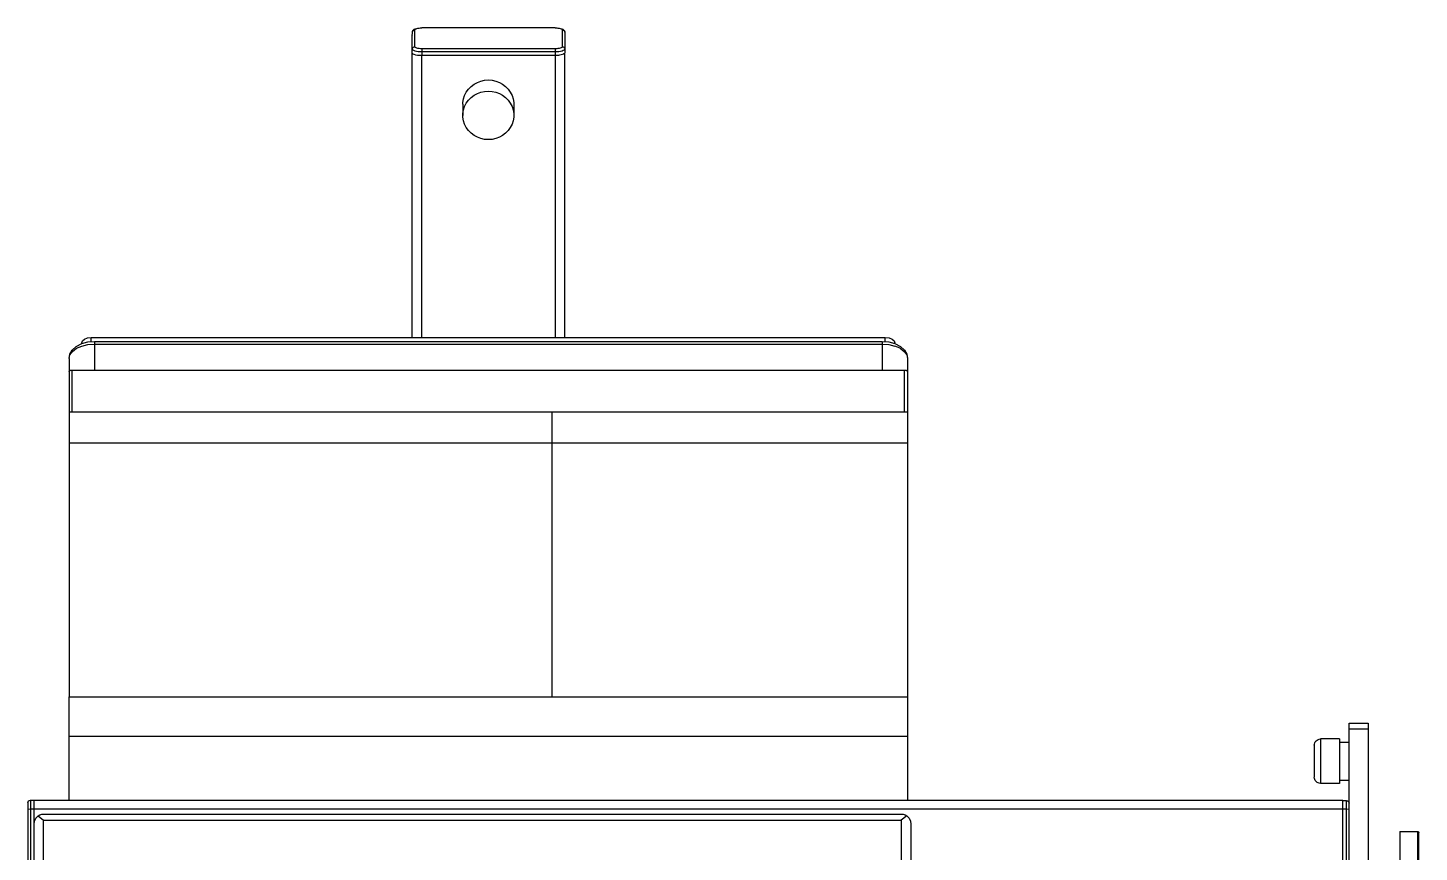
# Model space of a CAD drawing. Header units: millimetres. Extents: x 29224 to 62779, y 35576 to 54938.
# Drawn here: x 42120 to 42820, y 45632 to 46047 of the extents above; entities that cross this region are included whole.
import ezdxf

# ---------------------------------------------------------------- set-up
doc = ezdxf.new("R2010")
doc.units = ezdxf.units.MM
doc.linetypes.add('PEN_TYPE_1', pattern=[0])

# ---------------------------------------------------------------- blocks, each defined once
blk = doc.blocks.new('A$C4BB32A06')
at = {"color": 7, "linetype": 'PEN_TYPE_1'}
for points in [[(204.65, 1234.75), (204.78, 1236.62)], [(204.65, 1234.75), (204.78, 1235.07)], [(204.65, 1083.04), (204.65, 1234.75)], [(204.78, 1236.62), (204.85, 1237.11), (205.08, 1237.53), (205.37, 1237.87), (205.76, 1238.18), (206.28, 1238.43), (206.96, 1238.64), (207.78, 1238.8), (208.69, 1238.91), (209.57, 1238.93)], [(204.78, 1236.62), (204.85, 1236.99), (205.04, 1237.35), (205.3, 1237.61), (205.66, 1237.79), (206.08, 1237.86)], [(206.08, 1237.86), (206.15, 1238.05), (206.35, 1238.25), (206.67, 1238.43), (207.09, 1238.57), (207.61, 1238.7), (208.23, 1238.8), (208.88, 1238.85), (209.57, 1238.88)], [(206.08, 1229.44), (206.08, 1237.86)], [(276.72, 1238.93), (209.57, 1238.93)], [(276.72, 1238.93), (277.63, 1238.91), (278.51, 1238.8), (279.33, 1238.65), (280.01, 1238.43), (280.53, 1238.18), (280.95, 1237.87), (281.25, 1237.51), (281.44, 1237.09), (281.54, 1236.62)], [(276.72, 1238.88), (277.44, 1238.85), (278.09, 1238.8), (278.68, 1238.7), (279.23, 1238.57), (279.65, 1238.43), (279.98, 1238.25), (280.17, 1238.05), (280.24, 1237.86)], [(280.24, 1237.86), (280.66, 1237.79), (281.02, 1237.61), (281.28, 1237.35), (281.48, 1236.99), (281.54, 1236.62)], [(280.24, 1237.86), (280.24, 1229.44)], [(281.54, 1236.62), (281.54, 1226.38)], [(207.74, 1225.05), (207.39, 1225.08), (206.48, 1225.24), (205.69, 1225.47), (205.14, 1225.73), (204.78, 1226.02), (204.65, 1226.33)], [(204.78, 1228.21), (204.85, 1228.6), (205.04, 1228.92), (205.3, 1229.2), (205.66, 1229.38), (206.08, 1229.44)], [(209.57, 1226.81), (208.66, 1226.84), (207.74, 1226.92), (206.93, 1227.05), (206.18, 1227.23), (205.6, 1227.44), (205.14, 1227.68), (204.88, 1227.94), (204.78, 1228.21)], [(209.57, 1228.4), (208.88, 1228.43), (208.23, 1228.48), (207.61, 1228.58), (207.09, 1228.71), (206.67, 1228.86), (206.35, 1229.04), (206.15, 1229.23), (206.08, 1229.44)], [(276.72, 1228.4), (209.57, 1228.4)], [(209.57, 1228.4), (209.57, 1224.98)], [(276.72, 1226.81), (209.57, 1226.81)], [(280.24, 1229.44), (280.17, 1229.23), (279.98, 1229.04), (279.65, 1228.86), (279.23, 1228.71), (278.68, 1228.58), (278.09, 1228.48), (277.44, 1228.43), (276.72, 1228.4)], [(276.72, 1228.4), (276.72, 1224.98)], [(281.54, 1228.21), (281.44, 1227.94), (281.18, 1227.68), (280.73, 1227.44), (280.14, 1227.23), (279.39, 1227.05), (278.58, 1226.92), (277.67, 1226.84), (276.72, 1226.81)], [(280.24, 1229.44), (280.66, 1229.38), (281.02, 1229.2), (281.28, 1228.92), (281.48, 1228.6), (281.54, 1228.21)], [(281.41, 1226.06), (281.05, 1225.76), (280.5, 1225.5)], [(281.51, 1226.3), (281.41, 1226.06)], [(281.41, 1226.06), (281.41, 1083.04)], [(207.97, 1225.06), (207.74, 1225.05)], [(209.47, 1224.93), (207.74, 1225.05)], [(209.47, 1224.93), (209.47, 1083.04)], [(276.63, 1224.93), (209.57, 1224.93)], [(276.63, 1224.93), (276.63, 1083.04)], [(278.35, 1225.06), (276.72, 1224.98)], [(278.35, 1225.05), (276.72, 1224.95)], [(279.72, 1225.28), (278.81, 1225.11), (278.35, 1225.06)], [(279.72, 1225.28), (278.35, 1225.05)], [(280.37, 1225.47), (279.72, 1225.28)], [(230.24, 1200.47), (230.27, 1201.38), (230.56, 1203.21), (231.12, 1204.93), (231.96, 1206.59), (233.04, 1208.1), (234.34, 1209.44), (235.84, 1210.58), (237.5, 1211.49), (239.26, 1212.16), (241.11, 1212.56), (243.03, 1212.71)], [(243.03, 1212.71), (244.95, 1212.56), (246.81, 1212.16), (248.6, 1211.49), (250.23, 1210.58), (251.72, 1209.44), (253.02, 1208.1), (254.1, 1206.59), (254.95, 1204.93), (255.5, 1203.21), (255.79, 1201.38), (255.82, 1200.47)], [(230.24, 1194.87), (230.27, 1195.78), (230.56, 1197.59), (231.12, 1199.33), (231.96, 1200.98), (233.04, 1202.49), (234.34, 1203.82), (235.84, 1204.96), (237.5, 1205.89), (239.26, 1206.56), (241.11, 1206.96), (243.03, 1207.1)], [(243.03, 1207.1), (244.95, 1206.96), (246.81, 1206.56), (248.6, 1205.89), (250.23, 1204.96), (251.72, 1203.82), (253.02, 1202.49), (254.1, 1200.98), (254.95, 1199.33), (255.5, 1197.59), (255.79, 1195.78), (255.82, 1194.87)], [(230.24, 1200.47), (230.24, 1194.87)], [(255.82, 1200.47), (255.82, 1194.87)], [(243.03, 1182.63), (241.11, 1182.76), (239.26, 1183.17), (237.5, 1183.84), (235.84, 1184.75), (234.34, 1185.9), (233.04, 1187.24), (231.96, 1188.75), (231.12, 1190.4), (230.56, 1192.14), (230.27, 1193.94), (230.24, 1194.87)], [(255.82, 1194.87), (255.79, 1193.94), (255.5, 1192.14), (254.95, 1190.4), (254.1, 1188.75), (253.02, 1187.24), (251.72, 1185.9), (250.23, 1184.75), (248.6, 1183.84), (246.81, 1183.17), (244.95, 1182.76), (243.03, 1182.63)], [(32, 1072.41), (32.35, 1074.58), (33.59, 1076.72), (35.61, 1078.58), (38.38, 1080)], [(32, 1072.41), (32.42, 1074.3), (33.69, 1076.06), (35.74, 1077.59), (38.38, 1078.76)], [(38.38, 1080.29), (38.73, 1081.33), (39.78, 1082.24), (41.34, 1082.83), (43.19, 1083.04)], [(38.38, 1080), (38.38, 1080.29)], [(38.38, 1078.76), (41.47, 1079.49), (44.79, 1079.73)], [(38.44, 1080.01), (41.5, 1080.83), (44.79, 1081.1)], [(43.19, 1083.04), (442.87, 1083.04)], [(43.19, 1080.97), (43.19, 1083.04)], [(44.79, 1081.1), (441.27, 1081.1)], [(44.79, 1081.1), (44.79, 1066.65)], [(44.79, 1079.73), (441.27, 1079.73)], [(441.27, 1081.1), (444.56, 1080.83), (447.62, 1080.01)], [(441.27, 1081.1), (441.27, 1066.65)], [(441.27, 1079.73), (444.59, 1079.49), (447.69, 1078.76)], [(442.87, 1083.04), (444.72, 1082.83), (446.29, 1082.24), (447.33, 1081.33), (447.69, 1080.29)], [(442.87, 1080.97), (442.87, 1083.04)], [(447.69, 1080), (447.69, 1080.29)], [(447.69, 1080), (450.45, 1078.58), (452.47, 1076.72), (453.71, 1074.58), (454.07, 1072.41)], [(450.32, 1077.59), (447.69, 1078.76)], [(32, 1072.41), (32, 902.11)], [(450.32, 1077.59), (452.37, 1076.06), (453.64, 1074.3), (454.07, 1072.41)], [(454.07, 1072.41), (454.07, 902.11)], [(32, 1065.72), (32.19, 1066.18), (32.78, 1066.52), (33.59, 1066.65)], [(33.59, 1066.65), (452.47, 1066.65)], [(33.59, 1045.69), (33.59, 1066.65)], [(452.47, 1066.65), (453.29, 1066.52), (453.87, 1066.18), (454.07, 1065.72)], [(452.47, 1045.69), (452.47, 1066.65)], [(32, 1045.69), (454.07, 1045.69)], [(32.78, 1045.56), (33.59, 1045.69)], [(275, 1045.69), (275, 902.11)], [(452.47, 1045.69), (453.29, 1045.56)], [(32, 1029.96), (454.07, 1029.96)], [(32, 902.11), (454.07, 902.11)], [(32, 850.01), (32, 902.11)], [(454.07, 902.11), (454.07, 850.01)], [(676.33, 888.93), (685.93, 888.93)], [(676.33, 848.62), (676.33, 888.93)], [(676.33, 885.97), (685.93, 885.97)], [(685.93, 888.93), (685.93, 697.31)], [(32, 882.36), (454.07, 882.36)], [(658.75, 877.75), (658.82, 878.39), (659.01, 878.99), (659.3, 879.53), (659.69, 880), (660.16, 880.39), (660.7, 880.69), (661.3, 880.87), (661.94, 880.94)], [(658.75, 877.75), (658.75, 861.75)], [(671.55, 880.94), (661.94, 880.94)], [(661.94, 880.94), (661.94, 858.56)], [(671.55, 880.94), (671.55, 858.56)], [(671.55, 879.34), (676.33, 879.34)], [(661.94, 858.56), (661.3, 858.62), (660.7, 858.81), (660.16, 859.11), (659.69, 859.5), (659.3, 859.97), (659.01, 860.51), (658.82, 861.11), (658.75, 861.75)], [(671.55, 858.56), (661.94, 858.56)], [(671.55, 860.15), (676.33, 860.15)], [(11.23, 848.86), (11.33, 849.36), (11.59, 849.76), (12, 850.04), (12.5, 850.15)], [(11.23, 848.83), (11.23, 796.6)], [(12.5, 850.15), (14.42, 850.15)], [(12.5, 850.15), (12.5, 795.33)], [(14.42, 850.15), (14.42, 849.84)], [(673.14, 850.01), (14.42, 850.01)], [(14.42, 838.1), (14.42, 849.8)], [(675.06, 849.88), (673.14, 849.88)], [(673.14, 799.59), (673.14, 849.8)], [(675.06, 795.07), (675.06, 849.88)], [(675.06, 849.88), (675.55, 849.78), (675.95, 849.51), (676.23, 849.1), (676.33, 848.62)], [(676.33, 796.35), (676.33, 848.62)], [(11.23, 845.67), (12.5, 845.78)], [(12.5, 845.78), (14.42, 845.78)], [(673.14, 845.65), (14.42, 845.65)], [(14.42, 838.1), (14.61, 839.61), (15.23, 841.05), (16.37, 842.3)], [(16.37, 842.3), (17.28, 842.77), (18.23, 843.02), (18.85, 843.05)], [(16.37, 842.3), (19.2, 840.15)], [(18.85, 843.05), (451.27, 843.05)], [(453.74, 842.3), (450.91, 840.15)], [(451.27, 843.05), (451.89, 843.02), (452.83, 842.77), (453.74, 842.3)], [(453.74, 842.3), (454.85, 841.05), (455.5, 839.61), (455.69, 838.1)], [(675.06, 845.54), (673.14, 845.54)], [(676.33, 845.41), (675.06, 845.54)], [(14.42, 706.98), (14.42, 838.1)], [(19.2, 840.15), (450.91, 840.15)], [(19.2, 702.18), (19.2, 840.15)], [(450.91, 840.15), (450.91, 702.18)], [(455.69, 838.1), (455.69, 706.98)], [(701.89, 834.41), (710.67, 834.42)], [(701.89, 834.41), (701.98, 732.08)], [(710.67, 834.42), (710.77, 732.08)], [(710.67, 834.42), (710.98, 834.36), (711.22, 834.19), (711.39, 833.93), (711.46, 833.62)], [(711.59, 732.97), (711.46, 833.53)]]:
    blk.add_lwpolyline(points, dxfattribs=at)

msp = doc.modelspace()

# ---------------------------------------------------------------- block references
msp.add_blockref('A$C4BB32A06', (42108.73, 44808.36))

doc.saveas('drawing.dxf')
